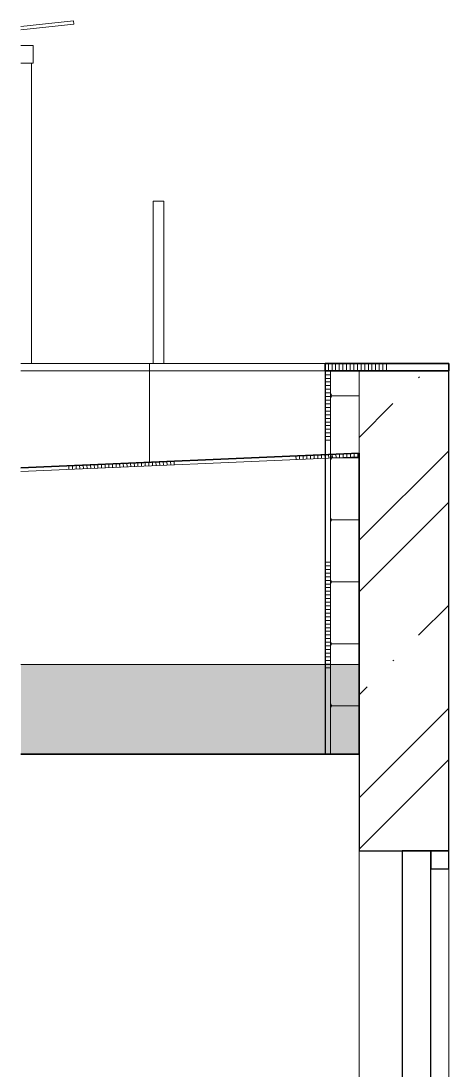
# Model space of a CAD drawing. Header units: millimetres. Extents: x -20192 to 462224, y -45352 to 20466.
# Drawn here: x 40668 to 41863, y 6255 to 9186 of the extents above; entities that cross this region are included whole.
import ezdxf

# ---------------------------------------------------------------- set-up
doc = ezdxf.new("R2010")
doc.units = ezdxf.units.MM
for name, color, linetype, lineweight in [('A-GLAZ', 151, 'Continuous', 9), ('A-ROOF', 132, 'Continuous', 9), ('A-ROOF-PATT', 132, 'Continuous', 35), ('A-WALL', 113, 'Continuous', 9), ('A-WALL-PATT', 111, 'Continuous', 25), ('M-EQPM', 50, 'Continuous', 9)]:
    doc.layers.add(name, color=color, linetype=linetype, lineweight=lineweight)

# ---------------------------------------------------------------- blocks, each defined once
blk = doc.blocks.new('OKNO_1k_nadsvetlik - OKNO_1k_nadsvetlik_1200 x 1500-V25-VB3-Z-Bourání')
at = {"layer": 'A-GLAZ'}
h = blk.add_hatch(dxfattribs=at)
h.set_pattern_fill('FP_35', color=256, style=0, pattern_type=2)
h.set_pattern_definition([(0, (65492.87, 0), (150, 86.6), [100, -200]), (60, (65592.87, 0), (0.0022, 173.20381), [100, -200]), (300, (65592.87, 0), (149.9978, -86.60381), [100, -200])])
h.paths.add_polyline_path([(-18528.2, 5370), (-18477.2, 5370), (-18477.2, 5420), (-18528.2, 5420)])
h.paths.add_polyline_path([(-18528.2, 6820), (-18477.2, 6820), (-18477.2, 6870), (-18528.2, 6870)])
at = {"layer": 'A-GLAZ', "lineweight": 25}
for p, q in [((-18528.2, 6870), (-18608.2, 6870)), ((-18608.2, 6870), (-18608.2, 5370)), ((-18528.2, 6870), (-18528.2, 6820)), ((-18477.2, 6870), (-18528.2, 6870)), ((-18528.2, 5370), (-18528.2, 6870)), ((-18477.2, 6820), (-18477.2, 6870)), ((-18528.2, 6820), (-18477.2, 6820)), ((-18528.2, 5420), (-18528.2, 5370)), ((-18477.2, 5420), (-18528.2, 5420)), ((-18477.2, 5370), (-18477.2, 5420)), ((-18608.2, 5370), (-18528.2, 5370)), ((-18528.2, 5370), (-18477.2, 5370))]:
    blk.add_line(p, q, dxfattribs=at)
at = {"layer": 'A-GLAZ'}
blk.add_line((-18477.2, 5422), (-18477.2, 6820), dxfattribs=at)
blk = doc.blocks.new('DPS_antenna - DPS_antenna-1509611-VB3-Z-Bourání')
at = {"layer": 'M-EQPM', "color": 41}
for p, q in [((-19526.4, 9186.4), (-19672.7, 9171)), ((-19672.7, 9162), (-19525.4, 9177.5)), ((-19525.4, 9177.5), (-19526.4, 9186.4)), ((-19638.8, 9118.4), (-19672.8, 9118.4)), ((-19638.8, 9068.4), (-19638.8, 9118.4)), ((-19672.8, 9068.4), (-19638.8, 9068.4)), ((-19643.8, 8230), (-19643.8, 9068.4)), ((-19303.8, 8683.8), (-19303.8, 8230)), ((-19273.8, 8683.8), (-19303.8, 8683.8)), ((-19273.8, 8230), (-19273.8, 8683.8))]:
    blk.add_line(p, q, dxfattribs=at)

msp = doc.modelspace()

# ---------------------------------------------------------------- hatches: boundary and pattern name
at = {"layer": 'A-ROOF-PATT', "lineweight": 9}
h = msp.add_hatch(dxfattribs=at)
h.set_pattern_fill('FP_4', color=41, angle=-90, style=0, pattern_type=2)
h.set_pattern_definition([(270, (35678.3, 8230), (1270, 8e-14), []), (270, (35688.5, 8230), (1270, 8e-14), []), (270, (35698.7, 8230), (1270, 8e-14), []), (270, (35708.8, 8230), (1270, 8e-14), []), (270, (35719, 8230), (1270, 8e-14), []), (270, (35729.1, 8230), (1270, 8e-14), []), (270, (35739.3, 8230), (1270, 8e-14), []), (270, (35749.5, 8230), (1270, 8e-14), []), (270, (35759.6, 8230), (1270, 8e-14), []), (270, (35769.8, 8230), (1270, 8e-14), []), (270, (35779.9, 8230), (1270, 8e-14), []), (270, (35790.1, 8230), (1270, 8e-14), []), (270, (35800.3, 8230), (1270, 8e-14), []), (270, (35810.4, 8230), (1270, 8e-14), []), (270, (35820.6, 8230), (1270, 8e-14), []), (270, (35830.7, 8230), (1270, 8e-14), []), (270, (35840.9, 8230), (1270, 8e-14), []), (270, (35851, 8230), (1270, 8e-14), []), (270, (35861.2, 8230), (1270, 8e-14), []), (270, (35871.4, 8230), (1270, 8e-14), []), (270, (35881.5, 8230), (1270, 8e-14), []), (270, (35891.7, 8230), (1270, 8e-14), []), (270, (35901.9, 8230), (1270, 8e-14), []), (270, (35912, 8230), (1270, 8e-14), []), (270, (35922.2, 8230), (1270, 8e-14), []), (270, (35932.3, 8230), (1270, 8e-14), []), (270, (35942.5, 8230), (1270, 8e-14), []), (270, (35952.7, 8230), (1270, 8e-14), []), (270, (35962.8, 8230), (1270, 8e-14), []), (270, (35973, 8230), (1270, 8e-14), []), (270, (36313.3, 8230), (1270, 8e-14), []), (270, (36323.5, 8230), (1270, 8e-14), []), (270, (36333.7, 8230), (1270, 8e-14), []), (270, (36343.8, 8230), (1270, 8e-14), []), (270, (36354, 8230), (1270, 8e-14), []), (270, (36364.1, 8230), (1270, 8e-14), []), (270, (36374.3, 8230), (1270, 8e-14), []), (270, (36384.5, 8230), (1270, 8e-14), []), (270, (36394.6, 8230), (1270, 8e-14), []), (270, (36404.8, 8230), (1270, 8e-14), []), (270, (36414.9, 8230), (1270, 8e-14), []), (270, (36425.1, 8230), (1270, 8e-14), []), (270, (36435.3, 8230), (1270, 8e-14), []), (270, (36445.4, 8230), (1270, 8e-14), []), (270, (36455.6, 8230), (1270, 8e-14), []), (270, (36465.7, 8230), (1270, 8e-14), []), (270, (36475.9, 8230), (1270, 8e-14), []), (270, (36486, 8230), (1270, 8e-14), []), (270, (36496.2, 8230), (1270, 8e-14), []), (270, (36506.4, 8230), (1270, 8e-14), []), (270, (36516.5, 8230), (1270, 8e-14), []), (270, (36526.7, 8230), (1270, 8e-14), []), (270, (36536.9, 8230), (1270, 8e-14), []), (270, (36547, 8230), (1270, 8e-14), []), (270, (36557.2, 8230), (1270, 8e-14), []), (270, (36567.3, 8230), (1270, 8e-14), []), (270, (36577.5, 8230), (1270, 8e-14), []), (270, (36587.7, 8230), (1270, 8e-14), []), (270, (36597.8, 8230), (1270, 8e-14), []), (270, (36608, 8230), (1270, 8e-14), [])])
h.paths.add_polyline_path([(41799, 8210), (41862.3, 8210), (41862.3, 8230), (41517.3, 8230), (41517.3, 8210)])
h = msp.add_hatch(dxfattribs=at)
h.set_pattern_fill('FP_38', color=256, angle=-90, style=0, pattern_type=2)
h.set_pattern_definition([(272.484, (38262.7, 7834.7), (1268.8, 55.04), []), (272.484, (38272.8, 7835.2), (1268.8, 55.04), []), (272.484, (38283, 7835.6), (1268.8, 55.04), []), (272.484, (38293.1, 7836), (1268.8, 55.04), []), (272.484, (38303.3, 7836.5), (1268.8, 55.04), []), (272.484, (38313.4, 7836.9), (1268.8, 55.04), []), (272.484, (38323.6, 7837.4), (1268.8, 55.04), []), (272.484, (38333.7, 7837.8), (1268.8, 55.04), []), (272.484, (38343.9, 7838.2), (1268.8, 55.04), []), (272.484, (38354, 7838.7), (1268.8, 55.04), []), (272.484, (38364.2, 7839.1), (1268.8, 55.04), []), (272.484, (38374.3, 7839.6), (1268.8, 55.04), []), (272.484, (38384.5, 7840), (1268.8, 55.04), []), (272.484, (38394.7, 7840.4), (1268.8, 55.04), []), (272.484, (38404.8, 7840.9), (1268.8, 55.04), []), (272.484, (38415, 7841.3), (1268.8, 55.04), []), (272.484, (38425.1, 7841.8), (1268.8, 55.04), []), (272.484, (38435.3, 7842.2), (1268.8, 55.04), []), (272.484, (38445.4, 7842.6), (1268.8, 55.04), []), (272.484, (38455.6, 7843.1), (1268.8, 55.04), []), (272.484, (38465.7, 7843.5), (1268.8, 55.04), []), (272.484, (38475.9, 7844), (1268.8, 55.04), []), (272.484, (38486, 7844.4), (1268.8, 55.04), []), (272.484, (38496.2, 7844.8), (1268.8, 55.04), []), (272.484, (38506.3, 7845.3), (1268.8, 55.04), []), (272.484, (38516.5, 7845.7), (1268.8, 55.04), []), (272.484, (38526.6, 7846.2), (1268.8, 55.04), []), (272.484, (38536.8, 7846.6), (1268.8, 55.04), []), (272.484, (38546.9, 7847), (1268.8, 55.04), []), (272.484, (38557, 7847.5), (1268.8, 55.04), []), (272.484, (38897.1, 7862.2), (1268.8, 55.04), []), (272.484, (38907.2, 7862.7), (1268.8, 55.04), []), (272.484, (38917.4, 7863.1), (1268.8, 55.04), []), (272.484, (38927.5, 7863.6), (1268.8, 55.04), []), (272.484, (38937.7, 7864), (1268.8, 55.04), []), (272.484, (38947.9, 7864.4), (1268.8, 55.04), []), (272.484, (38958, 7864.9), (1268.8, 55.04), []), (272.484, (38968.2, 7865.3), (1268.8, 55.04), []), (272.484, (38978.3, 7865.8), (1268.8, 55.04), []), (272.484, (38988.5, 7866.2), (1268.8, 55.04), []), (272.484, (38998.6, 7866.6), (1268.8, 55.04), []), (272.484, (39008.8, 7867.1), (1268.8, 55.04), []), (272.484, (39018.9, 7867.5), (1268.8, 55.04), []), (272.484, (39029, 7868), (1268.8, 55.04), []), (272.484, (39039.2, 7868.4), (1268.8, 55.04), []), (272.484, (39049.4, 7868.8), (1268.8, 55.04), []), (272.484, (39059.5, 7869.3), (1268.8, 55.04), []), (272.484, (39069.7, 7869.7), (1268.8, 55.04), []), (272.484, (39079.8, 7870.2), (1268.8, 55.04), []), (272.484, (39090, 7870.6), (1268.8, 55.04), []), (272.484, (39100.1, 7871), (1268.8, 55.04), []), (272.484, (39110.3, 7871.5), (1268.8, 55.04), []), (272.484, (39120.4, 7871.9), (1268.8, 55.04), []), (272.484, (39130.6, 7872.4), (1268.8, 55.04), []), (272.484, (39140.7, 7872.8), (1268.8, 55.04), []), (272.484, (39150.9, 7873.2), (1268.8, 55.04), []), (272.484, (39161, 7873.7), (1268.8, 55.04), []), (272.484, (39171.2, 7874.1), (1268.8, 55.04), []), (272.484, (39181.3, 7874.6), (1268.8, 55.04), []), (272.484, (39191.5, 7875), (1268.8, 55.04), [])])
h.paths.add_polyline_path([(40667.7, 7929), (41612.3, 7970), (41612.3, 7980), (40667.7, 7939), (40667.7, 7935.1)])
at = {"layer": 'A-ROOF-PATT'}
msp.add_hatch(color=256, dxfattribs=at).paths.add_polyline_path([(40667.7, 7140), (41612.3, 7140), (41612.3, 7390), (40667.7, 7390)])
at = {"layer": 'A-WALL-PATT', "lineweight": 9}
h = msp.add_hatch(dxfattribs=at)
h.set_pattern_fill('FP_37', color=256, angle=-90, style=0, pattern_type=2)
h.set_pattern_definition([(360, (41517.3, 6745.4), (5e-12, 1270), []), (360, (41517.3, 6755.5), (5e-12, 1270), []), (360, (41517.3, 6765.7), (5e-12, 1270), []), (360, (41517.3, 6775.8), (5e-12, 1270), []), (360, (41517.3, 6786), (5e-12, 1270), []), (360, (41517.3, 6796.2), (5e-12, 1270), []), (360, (41517.3, 6806.3), (5e-12, 1270), []), (360, (41517.3, 6816.5), (5e-12, 1270), []), (360, (41517.3, 6826.6), (5e-12, 1270), []), (360, (41517.3, 6836.8), (5e-12, 1270), []), (360, (41517.3, 6847), (5e-12, 1270), []), (360, (41517.3, 6857.1), (5e-12, 1270), []), (360, (41517.3, 6867.3), (5e-12, 1270), []), (360, (41517.3, 6877.4), (5e-12, 1270), []), (360, (41517.3, 6887.6), (5e-12, 1270), []), (360, (41517.3, 6897.8), (5e-12, 1270), []), (360, (41517.3, 6907.9), (5e-12, 1270), []), (360, (41517.3, 6918.1), (5e-12, 1270), []), (360, (41517.3, 6928.2), (5e-12, 1270), []), (360, (41517.3, 6938.4), (5e-12, 1270), []), (360, (41517.3, 6948.6), (5e-12, 1270), []), (360, (41517.3, 6958.7), (5e-12, 1270), []), (360, (41517.3, 6968.9), (5e-12, 1270), []), (360, (41517.3, 6979), (5e-12, 1270), []), (360, (41517.3, 6989.2), (5e-12, 1270), []), (360, (41517.3, 6999.4), (5e-12, 1270), []), (360, (41517.3, 7009.5), (5e-12, 1270), []), (360, (41517.3, 7019.7), (5e-12, 1270), []), (360, (41517.3, 7029.8), (5e-12, 1270), []), (360, (41517.3, 7040), (5e-12, 1270), []), (360, (41517.3, 7380.4), (5e-12, 1270), []), (360, (41517.3, 7390.5), (5e-12, 1270), []), (360, (41517.3, 7400.7), (5e-12, 1270), []), (360, (41517.3, 7410.8), (5e-12, 1270), []), (360, (41517.3, 7421), (5e-12, 1270), []), (360, (41517.3, 7431.2), (5e-12, 1270), []), (360, (41517.3, 7441.3), (5e-12, 1270), []), (360, (41517.3, 7451.5), (5e-12, 1270), []), (360, (41517.3, 7461.6), (5e-12, 1270), []), (360, (41517.3, 7471.8), (5e-12, 1270), []), (360, (41517.3, 7482), (5e-12, 1270), []), (360, (41517.3, 7492.1), (5e-12, 1270), []), (360, (41517.3, 7502.3), (5e-12, 1270), []), (360, (41517.3, 7512.4), (5e-12, 1270), []), (360, (41517.3, 7522.6), (5e-12, 1270), []), (360, (41517.3, 7532.8), (5e-12, 1270), []), (360, (41517.3, 7542.9), (5e-12, 1270), []), (360, (41517.3, 7553.1), (5e-12, 1270), []), (360, (41517.3, 7563.2), (5e-12, 1270), []), (360, (41517.3, 7573.4), (5e-12, 1270), []), (360, (41517.3, 7583.6), (5e-12, 1270), []), (360, (41517.3, 7593.7), (5e-12, 1270), []), (360, (41517.3, 7603.9), (5e-12, 1270), []), (360, (41517.3, 7614), (5e-12, 1270), []), (360, (41517.3, 7624.2), (5e-12, 1270), []), (360, (41517.3, 7634.4), (5e-12, 1270), []), (360, (41517.3, 7644.5), (5e-12, 1270), []), (360, (41517.3, 7654.7), (5e-12, 1270), []), (360, (41517.3, 7664.8), (5e-12, 1270), []), (360, (41517.3, 7675), (5e-12, 1270), [])])
h.paths.add_polyline_path([(41532.3, 7140), (41532.3, 8210), (41517.3, 8210), (41517.3, 7140)])
h = msp.add_hatch(dxfattribs=at)
h.set_pattern_fill('FP_36', color=256, style=0, pattern_type=2)
h.set_pattern_definition([(0, (125833.3, 0), (150, 86.6), [100, -200]), (60, (125933.3, 0), (0.0022, 173.20381), [100, -200]), (300, (125933.3, 0), (149.9978, -86.60381), [100, -200])])
h.paths.add_polyline_path([(41612.3, 7140), (41612.3, 8210), (41532.3, 8210), (41532.3, 7140)])
h = msp.add_hatch(dxfattribs=at)
h.set_pattern_fill('FP_34', color=256, angle=225, style=0, pattern_type=2)
h.set_pattern_definition([(45, (125833.3, -4e-10), (-359.2102, 359.2102), []), (45, (125977, -5e-10), (-359.2102, 359.2102), []), (45, (126264.35, -5e-10), (-215.526, 502.8943), [203.2, -101.6, 3.353, -98.247])])
h.paths.add_polyline_path([(41799, 4220), (41862.3, 4220), (41862.3, 5370), (41612.3, 5370), (41612.3, 4220)])
h.paths.add_polyline_path([(41799, 6870), (41862.3, 6870), (41862.3, 8210), (41612.3, 8210), (41612.3, 6870)])

# ---------------------------------------------------------------- linework, layer by layer
at = {"layer": 'A-ROOF', "color": 41}
for p, q in [((40667.7, 8230), (41517.3, 8230)), ((41026.5, 8210), (41026.5, 8230))]:
    msp.add_line(p, q, dxfattribs=at)
at = {"layer": 'A-ROOF', "color": 40, "lineweight": 35}
for p, q in [((41862.3, 8230), (41517.3, 8230)), ((41517.3, 8230), (41517.3, 8210)), ((41517.3, 8210), (41862.3, 8210)), ((41862.3, 8210), (41862.3, 8230))]:
    msp.add_line(p, q, dxfattribs=at)
at = {"layer": 'A-ROOF', "lineweight": 35}
for p, q in [((41612.3, 7980), (40667.7, 7939)), ((41612.3, 7140), (41612.3, 7980)), ((40667.7, 7140), (41612.3, 7140))]:
    msp.add_line(p, q, dxfattribs=at)
at = {"layer": 'A-ROOF'}
for p, q in [((41612.3, 7970), (40667.7, 7929)), ((40667.7, 7390), (41612.3, 7390))]:
    msp.add_line(p, q, dxfattribs=at)
at = {"layer": 'A-WALL'}
for p, q in [((41517.3, 8210), (40667.7, 8210)), ((41026.5, 7954.6), (41026.5, 8210)), ((41532.3, 7140), (41532.3, 8210)), ((41612.3, 8210), (41612.3, 7980)), ((41612.3, 5390), (41612.3, 6870))]:
    msp.add_line(p, q, dxfattribs=at)
at = {"layer": 'A-WALL', "lineweight": 25}
for p, q in [((41517.3, 8210), (41517.3, 7140)), ((41862.3, 6870), (41862.3, 8210)), ((41612.3, 7140), (41612.3, 6870)), ((41612.3, 6870), (41862.3, 6870))]:
    msp.add_line(p, q, dxfattribs=at)

# ---------------------------------------------------------------- block references
at = {"layer": 'A-GLAZ'}
msp.add_blockref('OKNO_1k_nadsvetlik - OKNO_1k_nadsvetlik_1200 x 1500-V25-VB3-Z-Bourání', (60340.4, 0), dxfattribs=at)
at = {"layer": 'M-EQPM', "color": 41}
msp.add_blockref('DPS_antenna - DPS_antenna-1509611-VB3-Z-Bourání', (60340.4, 0), dxfattribs=at)

doc.saveas('drawing.dxf')
